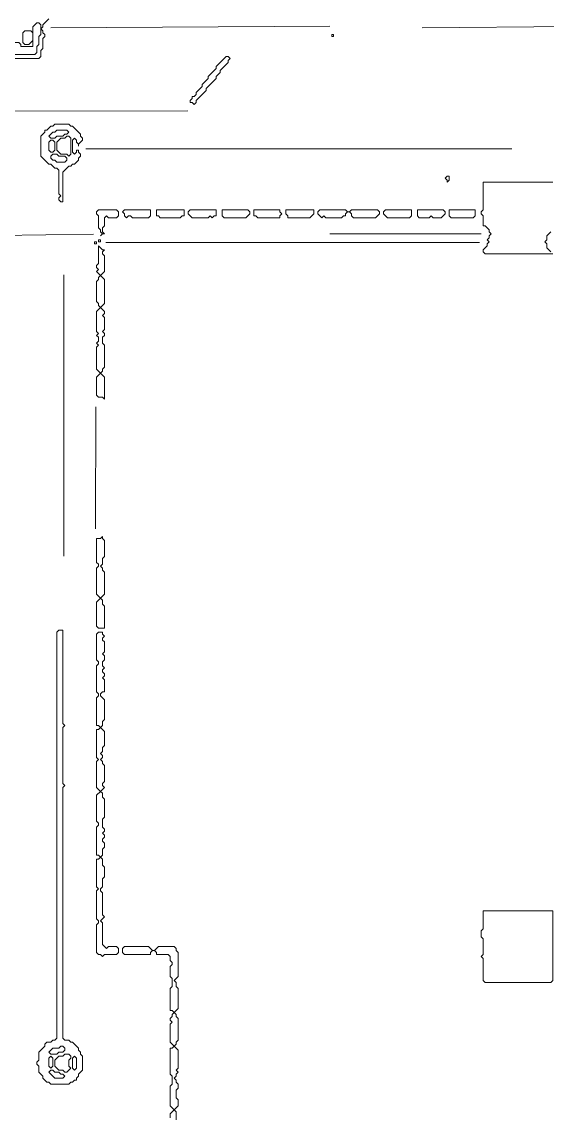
# Model space of a CAD drawing. Extents: x 20 to 3943, y 20 to 2783.
# Drawn here: x 1428 to 1692, y 1291 to 1839 of the extents above; entities that cross this region are included whole.
import ezdxf

# ---------------------------------------------------------------- set-up
doc = ezdxf.new("R2010")
doc.units = 0
for name, color, linetype, lineweight in [('TRACE_CURVE', 6, 'Continuous', 0), ('TRACE_STRAIGHT', 5, 'Continuous', 0), ('TRACE_TEXT_SYMBOL', 6, 'Continuous', 0)]:
    doc.layers.add(name, color=color, linetype=linetype, lineweight=lineweight)

msp = doc.modelspace()

# ---------------------------------------------------------------- linework, layer by layer
at = {"layer": 'TRACE_CURVE', "color": 6}
for points in [[(1414, 1821), (1437, 1821), (1438, 1822), (1438, 1825), (1439, 1826), (1439, 1831), (1440, 1832), (1440, 1833), (1439, 1834), (1439, 1835), (1438, 1836), (1439, 1837), (1439, 1838), (1442, 1841)], [(1467, 1533), (1466, 1532), (1466, 1519), (1467, 1518), (1467, 1517), (1466, 1516), (1466, 1503), (1467, 1502), (1467, 1501), (1466, 1500), (1466, 1486), (1467, 1486), (1468, 1485), (1467, 1484), (1466, 1484), (1466, 1470), (1467, 1469), (1466, 1468), (1466, 1455), (1468, 1453), (1466, 1451), (1466, 1438), (1467, 1437), (1467, 1436), (1466, 1435), (1466, 1421), (1467, 1421), (1468, 1420), (1467, 1419), (1466, 1419), (1466, 1405), (1467, 1404), (1466, 1403), (1466, 1389), (1467, 1388), (1467, 1387), (1466, 1386), (1466, 1372), (1467, 1371), (1468, 1371), (1469, 1370), (1470, 1371), (1476, 1371), (1477, 1372), (1477, 1374), (1476, 1375), (1472, 1375), (1471, 1374), (1469, 1376), (1469, 1387), (1468, 1388), (1470, 1390), (1469, 1391), (1469, 1402), (1468, 1403), (1468, 1404), (1469, 1405), (1469, 1409), (1470, 1410), (1470, 1415), (1469, 1416), (1469, 1419), (1468, 1420), (1469, 1421)], [(1469, 1421), (1469, 1424), (1470, 1425), (1470, 1427), (1469, 1428), (1469, 1429), (1470, 1430), (1470, 1431), (1469, 1432), (1470, 1433), (1470, 1434), (1469, 1435), (1469, 1439), (1470, 1440), (1470, 1449), (1469, 1450), (1469, 1452), (1468, 1453), (1470, 1455), (1469, 1456), (1469, 1457), (1470, 1458), (1470, 1466), (1469, 1467), (1469, 1468), (1468, 1469), (1469, 1470), (1469, 1471), (1468, 1472), (1469, 1473), (1469, 1475), (1470, 1476), (1470, 1483), (1468, 1485), (1469, 1486), (1469, 1488), (1470, 1489), (1470, 1499), (1468, 1501), (1468, 1502), (1469, 1503), (1470, 1503), (1470, 1509), (1469, 1510), (1470, 1511), (1470, 1512), (1469, 1513), (1469, 1514), (1470, 1515), (1469, 1516), (1469, 1518), (1470, 1519), (1470, 1521), (1469, 1522), (1470, 1523), (1470, 1528), (1469, 1529), (1469, 1530), (1470, 1531), (1469, 1532), (1469, 1533), (1467, 1533)]]:
    msp.add_lwpolyline(points, dxfattribs=at)
for points in [[(1436, 1839), (1437, 1839), (1438, 1838), (1438, 1833), (1437, 1832), (1437, 1828), (1436, 1827), (1436, 1824), (1435, 1823), (1417, 1823), (1415, 1825), (1415, 1826), (1416, 1827), (1418, 1827), (1419, 1828), (1422, 1828), (1423, 1829), (1427, 1829), (1428, 1828), (1428, 1827), (1434, 1827), (1434, 1837)], [(1429, 1834), (1430, 1835), (1433, 1835), (1434, 1834), (1434, 1830), (1432, 1828), (1430, 1828), (1429, 1829)], [(1447, 1534), (1446, 1533), (1446, 1329), (1445, 1328), (1444, 1328), (1443, 1327), (1441, 1327), (1440, 1326), (1440, 1325), (1437, 1322), (1437, 1318), (1436, 1317), (1436, 1316), (1437, 1315), (1437, 1312), (1439, 1310), (1439, 1309), (1441, 1307), (1442, 1307), (1443, 1306), (1452, 1306), (1453, 1307), (1454, 1307), (1455, 1308), (1456, 1308), (1456, 1309), (1457, 1310), (1457, 1311), (1459, 1313), (1459, 1320), (1458, 1321), (1458, 1322), (1457, 1323), (1457, 1324), (1454, 1327), (1453, 1327), (1452, 1328), (1450, 1328), (1449, 1329), (1449, 1455), (1450, 1456), (1449, 1457), (1449, 1485), (1450, 1486), (1449, 1487), (1449, 1534)], [(1447, 1324), (1448, 1325), (1449, 1325), (1450, 1324), (1450, 1323), (1449, 1322), (1447, 1322), (1446, 1321), (1443, 1321), (1442, 1322), (1444, 1324)], [(1442, 1319), (1443, 1320), (1444, 1319), (1444, 1315), (1443, 1314), (1442, 1315)], [(1449, 1320), (1450, 1321), (1452, 1321), (1453, 1320), (1453, 1319), (1452, 1318), (1452, 1315), (1453, 1314), (1451, 1312), (1450, 1312), (1449, 1313), (1447, 1313), (1445, 1315), (1445, 1318), (1447, 1320)], [(1454, 1319), (1455, 1320), (1456, 1319), (1456, 1314), (1455, 1313), (1454, 1314)], [(1442, 1312), (1443, 1313), (1444, 1313), (1445, 1312), (1447, 1312), (1448, 1311), (1449, 1311), (1450, 1310), (1449, 1309), (1445, 1309)]]:
    msp.add_lwpolyline(points, close=True, dxfattribs=at)
at = {"layer": 'TRACE_STRAIGHT', "color": 5}
for p, q in [((1629.37, 1836.39), (1763.13, 1837.76)), ((1443.11, 1836.35), (1583.13, 1837.3)), ((1424.38, 1794.59), (1511.88, 1794.72)), ((1460.62, 1775.63), (1674.38, 1775.61)), ((1396.86, 1731.96), (1464.39, 1732.78)), ((1470.62, 1728.64), (1658.12, 1728.62)), ((1583, 1733), (1659, 1733)), ((1449.51, 1571.13), (1449.53, 1712.38)), ((1465.46, 1584.87), (1465.58, 1646.13))]:
    msp.add_line(p, q, dxfattribs=at)
at = {"layer": 'TRACE_TEXT_SYMBOL', "color": 6}
for points in [[(1584, 1833), (1585, 1833), (1585, 1832), (1584, 1832)], [(1531, 1822), (1526, 1817), (1526, 1816), (1522, 1812), (1522, 1811), (1519, 1808), (1519, 1807), (1516, 1804), (1516, 1803), (1515, 1802), (1514, 1802), (1514, 1801), (1513, 1800), (1513, 1799), (1514, 1799), (1515, 1798), (1516, 1799), (1516, 1800), (1521, 1805), (1521, 1806), (1526, 1811), (1526, 1812), (1528, 1814), (1528, 1815), (1532, 1819), (1532, 1820), (1533, 1821), (1532, 1822)], [(1445, 1788), (1444, 1787), (1443, 1787), (1441, 1785), (1440, 1785), (1440, 1784), (1438, 1782), (1438, 1772), (1442, 1768), (1443, 1768), (1445, 1766), (1446, 1766), (1447, 1765), (1447, 1753), (1448, 1752), (1447, 1751), (1447, 1750), (1448, 1749), (1449, 1749), (1449, 1764), (1452, 1767), (1453, 1767), (1454, 1768), (1455, 1768), (1457, 1770), (1457, 1771), (1458, 1772), (1458, 1773), (1457, 1774), (1457, 1775), (1456, 1775), (1456, 1774), (1455, 1773), (1454, 1774), (1454, 1780), (1455, 1781), (1456, 1780), (1456, 1779), (1457, 1778), (1457, 1777), (1457, 1778), (1459, 1780), (1459, 1781), (1458, 1782), (1458, 1783), (1454, 1787), (1453, 1787), (1452, 1788)], [(1445, 1784), (1446, 1785), (1451, 1785), (1452, 1784), (1451, 1783), (1450, 1783), (1449, 1782), (1446, 1782), (1445, 1781), (1443, 1781), (1442, 1782), (1444, 1784)], [(1442, 1779), (1443, 1780), (1444, 1780), (1445, 1779), (1445, 1775), (1444, 1774), (1443, 1774), (1442, 1775)], [(1450, 1781), (1451, 1782), (1452, 1782), (1453, 1781), (1453, 1773), (1452, 1772), (1451, 1773), (1448, 1773), (1446, 1775), (1446, 1779), (1448, 1781)], [(1443, 1772), (1444, 1773), (1446, 1773), (1447, 1772), (1450, 1772), (1451, 1771), (1451, 1770), (1450, 1769), (1446, 1769), (1445, 1770), (1444, 1770), (1443, 1771)], [(1642, 1762), (1641, 1761), (1642, 1760), (1642, 1759), (1643, 1760), (1643, 1762)], [(1467, 1745), (1466, 1744), (1466, 1743), (1467, 1742), (1467, 1736), (1468, 1735), (1468, 1734), (1469, 1733), (1468, 1732), (1469, 1733), (1470, 1733), (1469, 1734), (1469, 1736), (1470, 1737), (1470, 1741), (1471, 1742), (1472, 1741), (1476, 1741), (1477, 1742), (1477, 1744), (1476, 1745)], [(1480, 1745), (1479, 1744), (1480, 1743), (1480, 1742), (1481, 1741), (1482, 1742), (1483, 1742), (1484, 1741), (1492, 1741), (1493, 1742), (1493, 1745)], [(1496, 1745), (1496, 1742), (1497, 1742), (1498, 1741), (1508, 1741), (1509, 1742), (1510, 1742), (1510, 1745)], [(1513, 1745), (1512, 1744), (1512, 1743), (1514, 1741), (1522, 1741), (1523, 1742), (1524, 1741), (1525, 1742), (1526, 1742), (1526, 1745)], [(1529, 1745), (1529, 1742), (1530, 1741), (1541, 1741), (1543, 1743), (1543, 1744), (1542, 1745)], [(1545, 1745), (1545, 1742), (1546, 1742), (1547, 1741), (1558, 1741), (1558, 1742), (1559, 1743), (1558, 1744), (1558, 1745)], [(1561, 1745), (1561, 1743), (1562, 1742), (1562, 1741), (1573, 1741), (1575, 1743), (1575, 1745)], [(1578, 1745), (1577, 1744), (1577, 1743), (1579, 1741), (1580, 1742), (1581, 1741), (1589, 1741), (1590, 1742), (1591, 1742), (1591, 1743), (1592, 1744), (1593, 1744), (1594, 1743), (1594, 1742), (1595, 1741), (1606, 1741), (1608, 1743), (1608, 1744), (1607, 1745), (1594, 1745), (1593, 1744), (1592, 1744), (1591, 1745)], [(1611, 1745), (1610, 1744), (1610, 1743), (1612, 1741), (1623, 1741), (1624, 1742), (1624, 1745)], [(1627, 1745), (1627, 1742), (1628, 1741), (1633, 1741), (1634, 1742), (1635, 1741), (1639, 1741), (1641, 1743), (1641, 1744), (1640, 1745)], [(1643, 1745), (1643, 1742), (1644, 1741), (1655, 1741), (1656, 1742), (1656, 1745)], [(1465, 1729), (1466, 1729), (1466, 1728), (1465, 1728)], [(1467, 1730), (1468, 1730), (1468, 1729), (1467, 1729)], [(1467, 1727), (1467, 1718), (1466, 1717), (1466, 1716), (1467, 1715), (1466, 1714), (1468, 1712), (1467, 1711), (1467, 1710), (1466, 1709), (1466, 1699), (1467, 1698), (1467, 1697), (1468, 1696), (1466, 1694), (1466, 1684), (1467, 1683), (1466, 1682), (1467, 1681), (1467, 1679), (1466, 1678), (1467, 1677), (1466, 1676), (1466, 1665), (1468, 1663), (1466, 1661), (1466, 1652), (1467, 1651), (1469, 1651), (1470, 1650), (1470, 1661), (1468, 1663), (1469, 1664), (1469, 1665), (1470, 1666), (1470, 1677), (1469, 1678), (1469, 1681), (1470, 1682), (1470, 1683), (1469, 1684), (1470, 1685), (1470, 1691), (1469, 1692), (1470, 1693), (1470, 1694), (1468, 1696), (1470, 1698), (1470, 1710), (1468, 1712), (1470, 1714), (1470, 1722), (1469, 1723), (1469, 1724), (1470, 1725), (1469, 1725)], [(1469, 1581), (1468, 1580), (1466, 1580), (1466, 1568), (1467, 1567), (1467, 1566), (1466, 1565), (1466, 1552), (1468, 1550), (1466, 1548), (1466, 1536), (1467, 1535), (1470, 1535), (1470, 1546), (1469, 1547), (1469, 1549), (1468, 1550), (1470, 1552), (1470, 1563), (1469, 1564), (1469, 1565), (1468, 1566), (1469, 1567), (1469, 1570), (1470, 1571), (1470, 1579), (1469, 1580)], [(1660, 1393), (1660, 1384), (1659, 1383), (1659, 1380), (1660, 1379), (1660, 1371), (1659, 1370), (1660, 1369), (1660, 1358), (1661, 1357), (1694, 1357), (1695, 1358), (1695, 1393)]]:
    msp.add_lwpolyline(points, close=True, dxfattribs=at)
for points in [[(1695, 1759), (1660, 1759), (1660, 1745), (1659, 1744), (1659, 1743), (1660, 1742), (1660, 1737), (1661, 1737), (1663, 1735), (1663, 1734), (1664, 1733), (1663, 1732), (1663, 1731), (1662, 1730), (1663, 1729), (1662, 1728), (1662, 1727), (1660, 1725), (1660, 1724), (1661, 1723), (1695, 1723)], [(1694, 1724), (1692, 1726), (1692, 1728), (1691, 1729), (1692, 1730), (1692, 1732), (1694, 1734)], [(1480, 1375), (1479, 1374), (1479, 1372), (1480, 1371), (1493, 1371), (1493, 1372), (1494, 1373), (1495, 1373), (1496, 1372), (1496, 1371), (1502, 1371), (1503, 1370), (1503, 1368), (1504, 1367), (1504, 1366), (1503, 1365), (1503, 1360), (1504, 1359), (1504, 1355), (1503, 1354), (1503, 1343), (1504, 1343), (1505, 1342), (1504, 1341), (1504, 1340), (1503, 1339), (1503, 1338), (1504, 1337), (1503, 1336), (1503, 1327), (1505, 1325), (1504, 1324), (1503, 1324), (1503, 1311), (1504, 1310), (1504, 1306), (1503, 1305), (1503, 1295), (1505, 1293), (1503, 1291), (1503, 1289)], [(1506, 1308), (1505, 1309), (1506, 1310), (1506, 1311), (1507, 1312), (1506, 1313), (1507, 1314), (1507, 1323), (1505, 1325), (1506, 1326), (1506, 1327), (1507, 1328), (1507, 1339), (1506, 1340), (1506, 1341), (1505, 1342), (1507, 1344), (1507, 1354), (1506, 1355), (1506, 1357), (1505, 1358), (1507, 1360), (1507, 1372), (1506, 1373), (1506, 1374), (1505, 1375), (1497, 1375), (1495, 1373), (1494, 1373), (1492, 1375), (1480, 1375)], [(1506, 1288), (1506, 1292), (1505, 1293), (1507, 1295), (1507, 1298), (1506, 1299), (1506, 1303), (1507, 1304), (1507, 1306), (1506, 1307), (1506, 1308)]]:
    msp.add_lwpolyline(points, dxfattribs=at)

doc.saveas('drawing.dxf')
